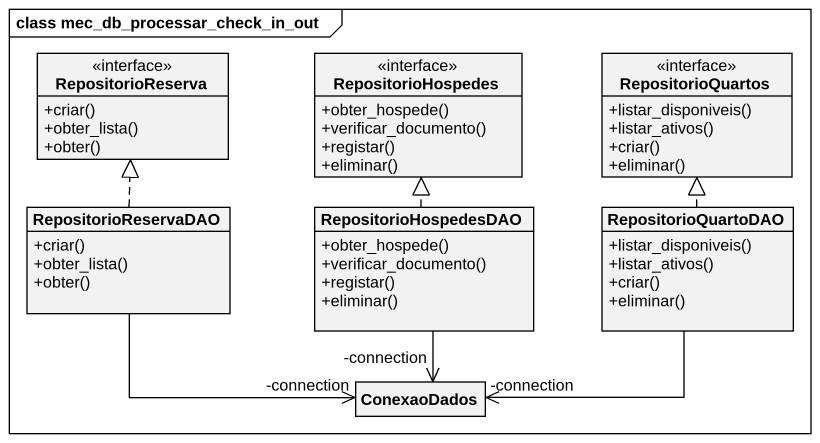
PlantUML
@startuml
mainframe class mec_db_processar_check_in_out
hide circle
hide empty members
skinparam classAttributeIconSize 0
interface RepositorioReserva {
  +criar()
  +obter_lista()
  +obter()
}
interface RepositorioHospedes {
  +obter_hospede()
  +verificar_documento()
  +registar()
  +eliminar()
}
interface RepositorioQuartos {
  +listar_disponiveis()
  +listar_ativos()
  +criar()
  +eliminar()
}
class RepositorioReservaDAO {
  +criar()
  +obter_lista()
  +obter()
}
class RepositorioHospedesDAO {
  +obter_hospede()
  +verificar_documento()
  +registar()
  +eliminar()
}
class RepositorioQuartoDAO {
  +listar_disponiveis()
  +listar_ativos()
  +criar()
  +eliminar()
}
class ConexaoDados
RepositorioReservaDAO .up.|> RepositorioReserva
RepositorioReservaDAO -right-> "-connection" ConexaoDados
RepositorioHospedesDAO .up.|> RepositorioHospedes
RepositorioHospedesDAO --> "-connection" ConexaoDados
RepositorioQuartoDAO .up.|> RepositorioQuartos
RepositorioQuartoDAO -left-> "-connection" ConexaoDados
@enduml
